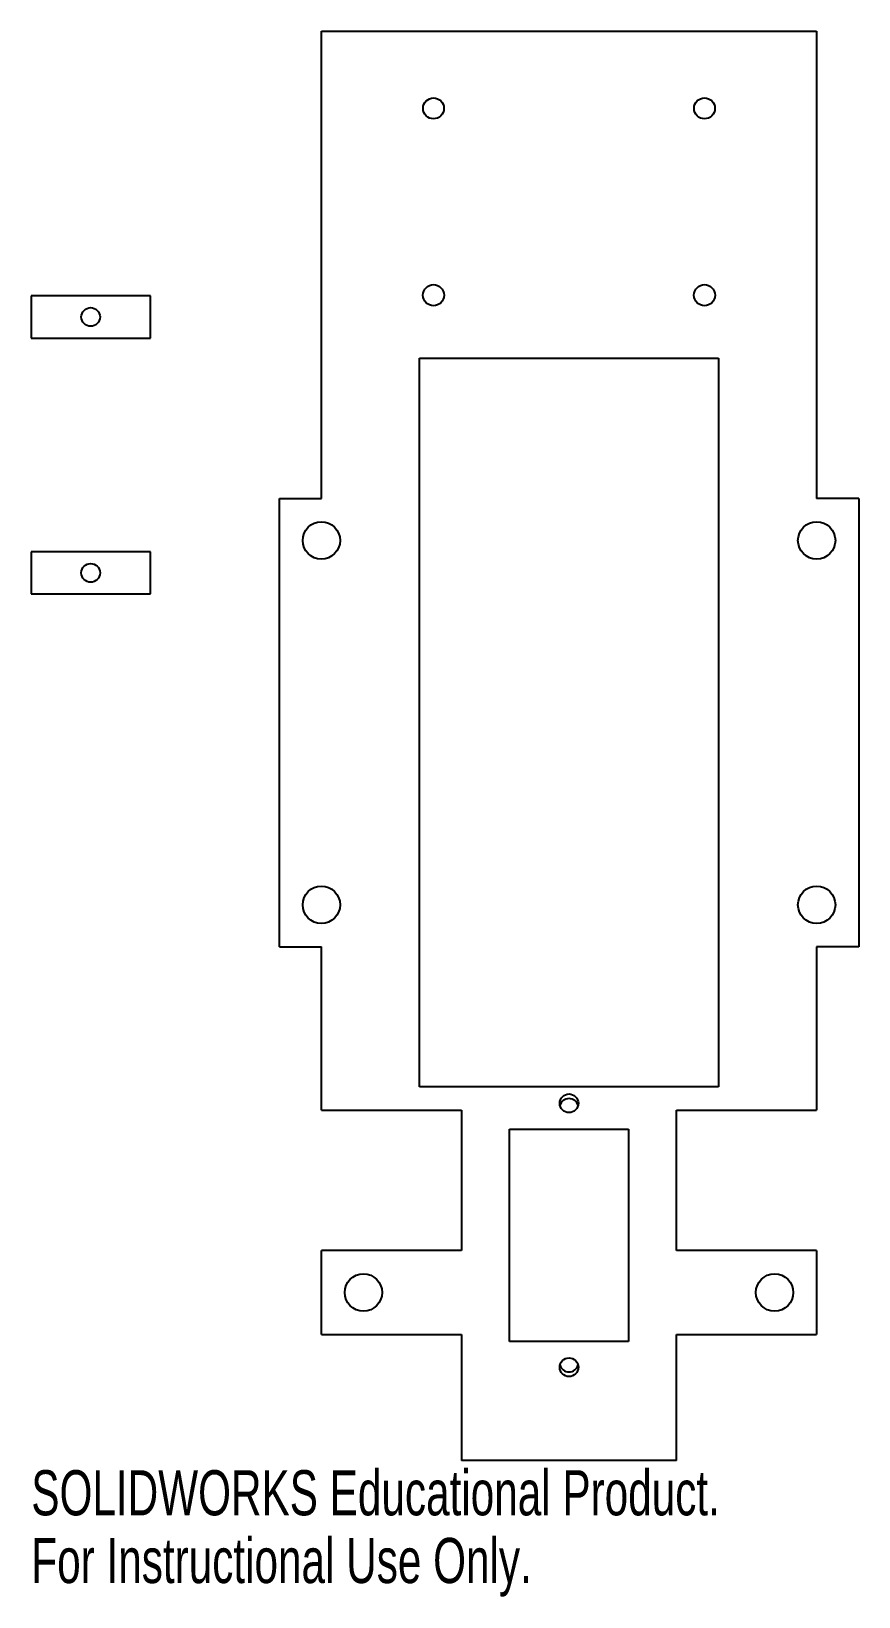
# Model space of a CAD drawing. Header units: millimetres. Extents: x -44 to 45, y -91 to 76.
import ezdxf

# ---------------------------------------------------------------- set-up
doc = ezdxf.new("R2010")
doc.units = ezdxf.units.MM
doc.styles.add('SLDTEXTSTYLE0', font='TXT', dxfattribs={"width": 0.7})

msp = doc.modelspace()

# ---------------------------------------------------------------- linework, layer by layer
at = {"color": 7, "linetype": 'Continuous', "lineweight": 25}
for p, q in [((-12.94, 26.5), (-12.94, 76.5)), ((-12.94, 76.5), (40.06, 76.5)), ((40.06, 76.5), (40.06, 26.5)), ((-31.23, 48.17), (-43.98, 48.17)), ((-43.98, 48.17), (-43.98, 43.67)), ((-31.23, 43.67), (-31.23, 48.17)), ((-43.98, 43.67), (-31.23, 43.67)), ((-2.44, 41.5), (29.56, 41.5)), ((-2.44, -36.5), (-2.44, 41.5)), ((29.56, 41.5), (29.56, -36.5)), ((-17.44, -21.5), (-17.44, 26.5)), ((-17.44, 26.5), (-12.94, 26.5)), ((44.56, 26.5), (40.06, 26.5)), ((44.56, 26.5), (44.56, -21.5)), ((-31.23, 20.78), (-43.98, 20.78)), ((-43.98, 20.78), (-43.98, 16.28)), ((-31.23, 16.28), (-31.23, 20.78)), ((-43.98, 16.28), (-31.23, 16.28)), ((-17.44, -21.5), (-12.94, -21.5)), ((-12.94, -39), (-12.94, -21.5)), ((44.56, -21.5), (40.06, -21.5)), ((40.06, -21.5), (40.06, -39)), ((29.56, -36.5), (-2.44, -36.5)), ((-12.94, -39), (2.06, -39)), ((2.06, -39), (2.06, -54)), ((25.06, -39), (40.06, -39)), ((25.06, -54), (25.06, -39)), ((7.18, -41), (19.93, -41)), ((7.18, -63.75), (7.18, -41)), ((19.93, -41), (19.93, -63.75)), ((-12.94, -63), (-12.94, -54)), ((2.06, -54), (-12.94, -54)), ((40.06, -54), (25.06, -54)), ((40.06, -54), (40.06, -63)), ((-12.94, -63), (2.06, -63)), ((2.06, -63), (2.06, -76.5)), ((25.06, -63), (40.06, -63)), ((25.06, -76.5), (25.06, -63)), ((19.93, -63.75), (7.18, -63.75)), ((25.06, -76.5), (2.06, -76.5))]:
    msp.add_line(p, q, dxfattribs=at)
for centre, radius in [((-0.94, 68.25), 1.12), ((28.06, 68.25), 1.12), ((-0.94, 48.25), 1.13), ((28.06, 48.25), 1.13), ((-37.63, 45.92), 1), ((-12.94, 22), 2), ((40.06, 22), 2), ((-37.63, 18.53), 1), ((-12.94, -17), 2), ((40.06, -17), 2), ((13.56, -38.25), 1), ((-8.44, -58.5), 2), ((35.56, -58.5), 2), ((13.56, -66.5), 1)]:
    msp.add_circle(centre, radius, dxfattribs=at)
for centre, start, end in [((13.56, -38.75), 14.4775, 165.5225), ((13.56, -66), 194.4775, 345.5225)]:
    msp.add_arc(centre, 1, start, end, dxfattribs=at)

# ---------------------------------------------------------------- texts
at = {"color": 7, "linetype": 'Continuous', "char_height": 4.8336, "attachment_point": 1, "style": 'SLDTEXTSTYLE0'}
for s, insert in [('SOLIDWORKS Educational Product.', (-43.98, -77.52)), ('For Instructional Use Only.', (-43.98, -84.77))]:
    msp.add_mtext(s, dxfattribs=dict(at, insert=insert))

doc.saveas('drawing.dxf')
